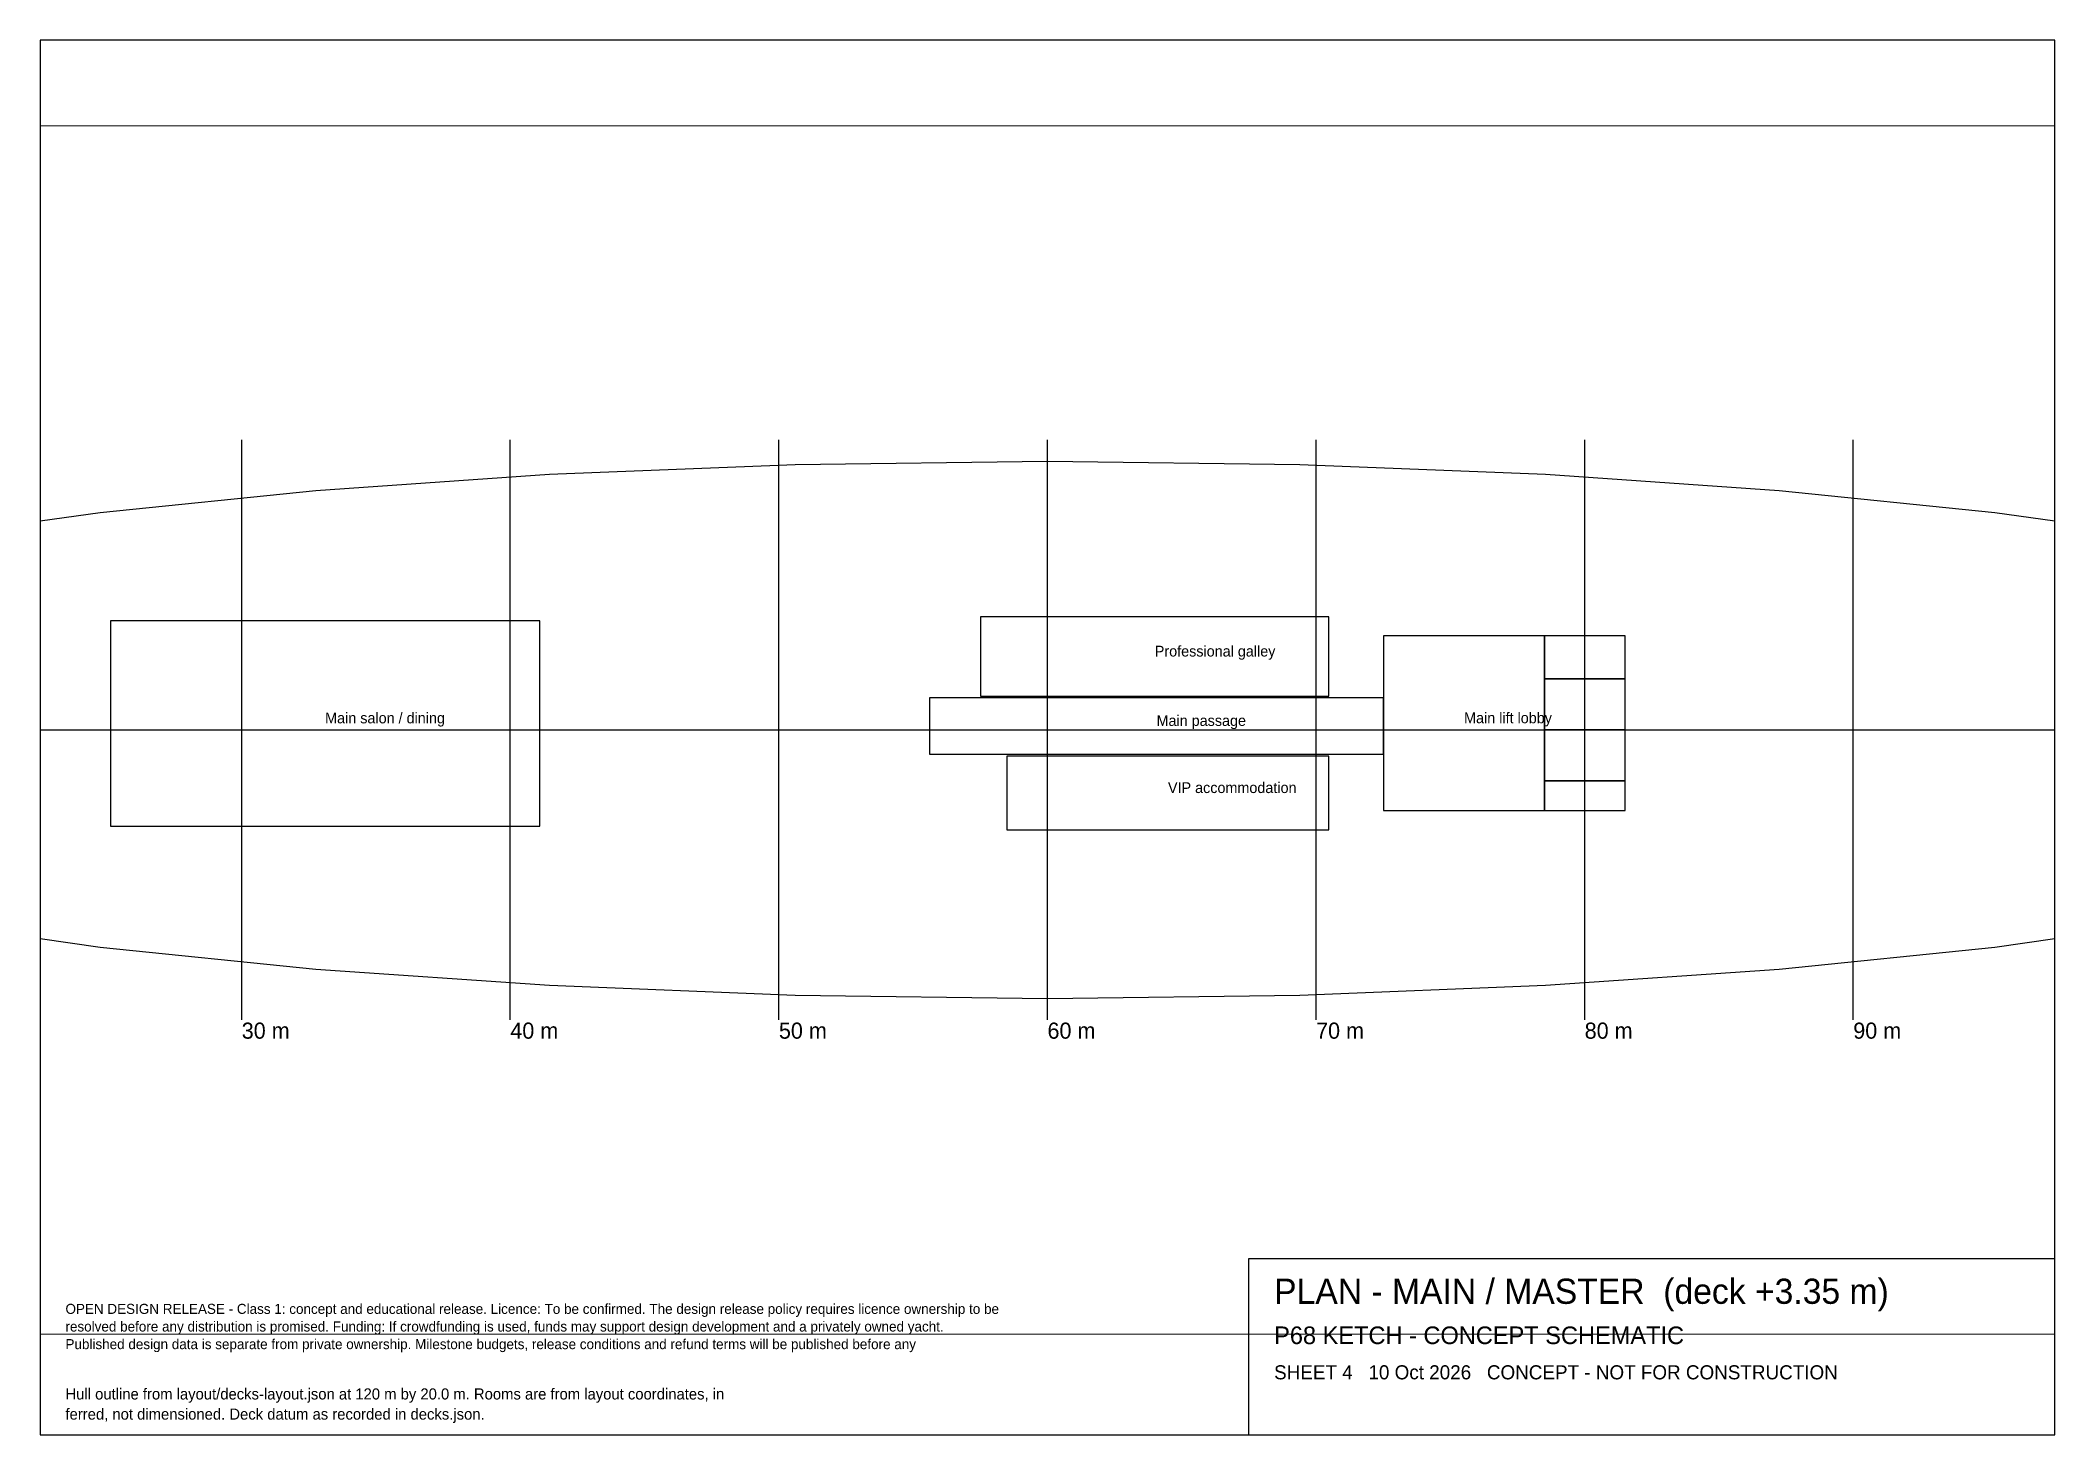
# Paper-space layout 'Layout1' of a CAD drawing. Header units: millimetres. Extents: x 10 to 410, y 10 to 287.
# The model-space entities are those that its viewports show. They can reach past a viewport. Long polylines and large blocks are cut down to what shows.
import ezdxf

# ---------------------------------------------------------------- set-up
doc = ezdxf.new("R2010")
doc.units = ezdxf.units.MM
for name, color, linetype in [('CENTRELINE', 1, 'Continuous'), ('FRAME', 7, 'Continuous'), ('GRID', 9, 'Continuous'), ('HULL_MODEL', 8, 'Continuous'), ('LIFT', 5, 'Continuous'), ('ROOMS', 3, 'Continuous'), ('TEXT', 7, 'Continuous')]:
    doc.layers.add(name, color=color, linetype=linetype)

msp = doc.modelspace()

# ---------------------------------------------------------------- linework, layer by layer
at = {"layer": 'CENTRELINE'}
msp.add_line((0, 0), (120000, 0), dxfattribs=at)
at = {"layer": 'GRID'}
for p, q in [((30000, -10800), (30000, 10800)), ((40000, -10800), (40000, 10800)), ((50000, -10800), (50000, 10800)), ((60000, -10800), (60000, 10800)), ((70000, -10800), (70000, 10800)), ((80000, -10800), (80000, 10800)), ((90000, -10800), (90000, 10800))]:
    msp.add_line(p, q, dxfattribs=at)
at = {"layer": 'HULL_MODEL'}
for points in [[(102430, 7070), (95270, 8090), (87240, 8910), (78540, 9510), (69390, 9880), (60000, 10000), (50610, 9880), (41460, 9510), (32760, 8910), (24730, 8090), (17570, 7070)], [(17570, -7070), (24730, -8090), (32760, -8910), (41460, -9510), (50610, -9880), (60000, -10000), (69390, -9880), (78540, -9510), (87240, -8910), (95270, -8090), (102430, -7070)]]:
    msp.add_lwpolyline(points, dxfattribs=at)
at = {"layer": 'LIFT'}
for points in [[(72510, -3000), (78510, -3000), (78510, 3500), (72510, 3500), (72510, -3000)], [(78510, 1900), (81510, 1900), (81510, 3500), (78510, 3500), (78510, 1900)], [(78510, 0), (81510, 0), (81510, 1900), (78510, 1900), (78510, 0)], [(78510, -1900), (81510, -1900), (81510, 0), (78510, 0), (78510, -1900)], [(78510, -3000), (81510, -3000), (81510, -1900), (78510, -1900), (78510, -3000)]]:
    msp.add_lwpolyline(points, close=True, dxfattribs=at)
at = {"layer": 'ROOMS'}
for points in [[(25110, -3580), (41100, -3580), (41100, 4070), (25110, 4070), (25110, -3580)], [(57510, 1260), (70480, 1260), (70480, 4210), (57510, 4210), (57510, 1260)], [(55610, -900), (72510, -900), (72510, 1200), (55610, 1200), (55610, -900)], [(58490, -3720), (70480, -3720), (70480, -980), (58490, -980), (58490, -3720)]]:
    msp.add_lwpolyline(points, close=True, dxfattribs=at)

# ---------------------------------------------------------------- texts
at = {"layer": 'GRID'}
for s, p in [('30 m', (30000, -11500)), ('40 m', (40000, -11500)), ('50 m', (50000, -11500)), ('60 m', (60000, -11500)), ('70 m', (70000, -11500)), ('80 m', (80000, -11500)), ('90 m', (90000, -11500))]:
    msp.add_text(s, height=600, dxfattribs=at).set_placement(p)
at = {"layer": 'TEXT'}
for s, p in [('Professional galley', (63995, 2735)), ('Main salon / dining', (33105, 245)), ('Main passage', (64060, 150)), ('Main lift lobby', (75510, 250)), ('VIP accommodation', (64485, -2350))]:
    msp.add_text(s, height=400, dxfattribs=at).set_placement(p)

psp = doc.layouts.get("Layout1")

# ---------------------------------------------------------------- linework, layer by layer
at = {"layer": 'FRAME'}
for points in [[(10, 10), (410, 10), (410, 287), (10, 287), (10, 10)], [(250, 10), (250, 45), (410, 45)]]:
    psp.add_lwpolyline(points, dxfattribs=at)

# ---------------------------------------------------------------- texts
at = {"layer": 'TEXT'}
for s, height, p in [('PLAN - MAIN / MASTER  (deck +3.35 m)', 5, (255, 36)), ('OPEN DESIGN RELEASE - Class 1: concept and educational release. Licence: To be confirmed. The design release policy requires licence ownership to be', 2, (15, 34)), ('resolved before any distribution is promised. Funding: If crowdfunding is used, funds may support design development and a privately owned yacht.', 2, (15, 30.5)), ('Published design data is separate from private ownership. Milestone budgets, release conditions and refund terms will be published before any', 2, (15, 27)), ('P68 KETCH - CONCEPT SCHEMATIC', 3.5, (255, 28)), ('SHEET 4   10 Oct 2026   CONCEPT - NOT FOR CONSTRUCTION', 2.8, (255, 21)), ('Hull outline from layout/decks-layout.json at 120 m by 20.0 m. Rooms are from layout coordinates, in', 2.2, (15, 17)), ('ferred, not dimensioned. Deck datum as recorded in decks.json.', 2.2, (15, 13))]:
    psp.add_text(s, height=height, dxfattribs=at).set_placement(p)

# ---------------------------------------------------------------- viewports
at = {"layer": 'VIEWPORTS'}
psp.add_viewport(center=(210, 150), size=(400, 240), view_center_point=(60000, 0), view_height=45000, dxfattribs=at)

doc.saveas('drawing.dxf')
